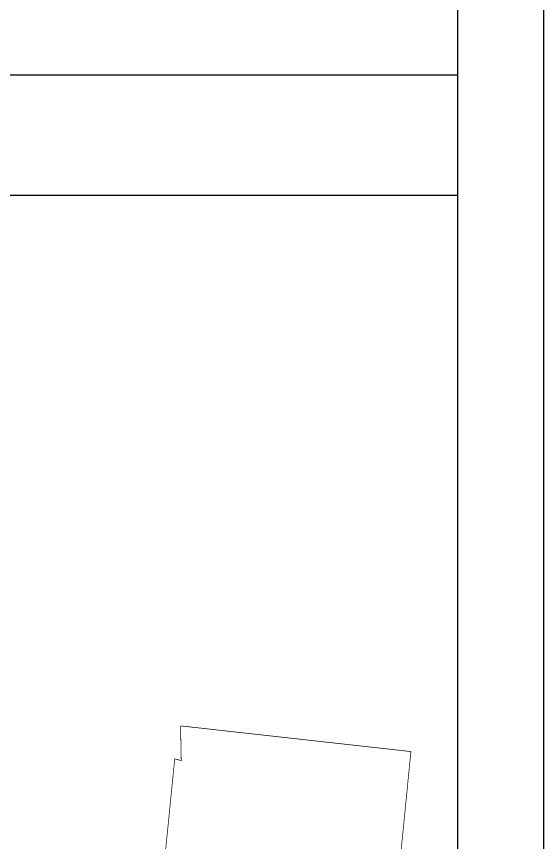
# Model space of a CAD drawing. Header units: metres. Extents: x 494 to 1845, y -666 to 1061.
# Drawn here: x 1655.743 to 1658.52, y 284.821 to 289.172 of the extents above; entities that cross this region are included whole.
import ezdxf

# ---------------------------------------------------------------- set-up
doc = ezdxf.new("R2010")
doc.units = ezdxf.units.M
doc.header["$MEASUREMENT"] = 0
doc.layers.add('SHEET', color=7, linetype='Continuous')
doc.layers.add('WALL', color=250, linetype='Continuous')
doc.layers.add('VDA-WALL', color=250, linetype='Continuous', lineweight=25)

# ---------------------------------------------------------------- blocks, each defined once
blk = doc.blocks.new('zw$2024')
at = {"layer": 'WALL', "lineweight": 50, "ltscale": 0.5, "const_width": 0.00405}
blk.add_lwpolyline([(6.2584, 3.1792), (6.3915, 4.5227), (5.0509, 4.6722), (5.0545, 4.4705), (5.0169, 4.4803), (4.8909, 3.2213)], dxfattribs=at)
blk = doc.blocks.new('DAFASDFDFA')
at = {"layer": 'SHEET'}
for p, q in [((-5.25, 48.8), (1.75, 48.8)), ((-5.25, 48.1), (1.75, 48.1))]:
    blk.add_line(p, q, dxfattribs=at)
for points in [[(2.25, 58.4), (2.25, 0), (-102.6331, 0), (-102.6331, 58.4)], [(1.75, 57.9), (1.75, 0.5), (-102.1331, 0.5), (-102.1331, 57.9)]]:
    blk.add_lwpolyline(points, close=True, dxfattribs=at)
at = {"color": 3}
blk.add_blockref('zw$2024', (-4.9131, 40.3384), dxfattribs=at)

msp = doc.modelspace()

# ---------------------------------------------------------------- linework, layer by layer
at = {"layer": 'VDA-WALL'}
msp.add_lwpolyline([(1563.5791, 297.555), (1658.5197, 297.555), (1658.5197, 244.691), (1563.5791, 244.691)], close=True, dxfattribs=at)

# ---------------------------------------------------------------- block references
at = {"layer": 'VDA-WALL', "xscale": 0.9052046613064094, "yscale": 0.9052046613064094, "zscale": 0.9052046613064094}
msp.add_blockref('DAFASDFDFA', (1656.483, 244.691), dxfattribs=at)

doc.saveas('drawing.dxf')
